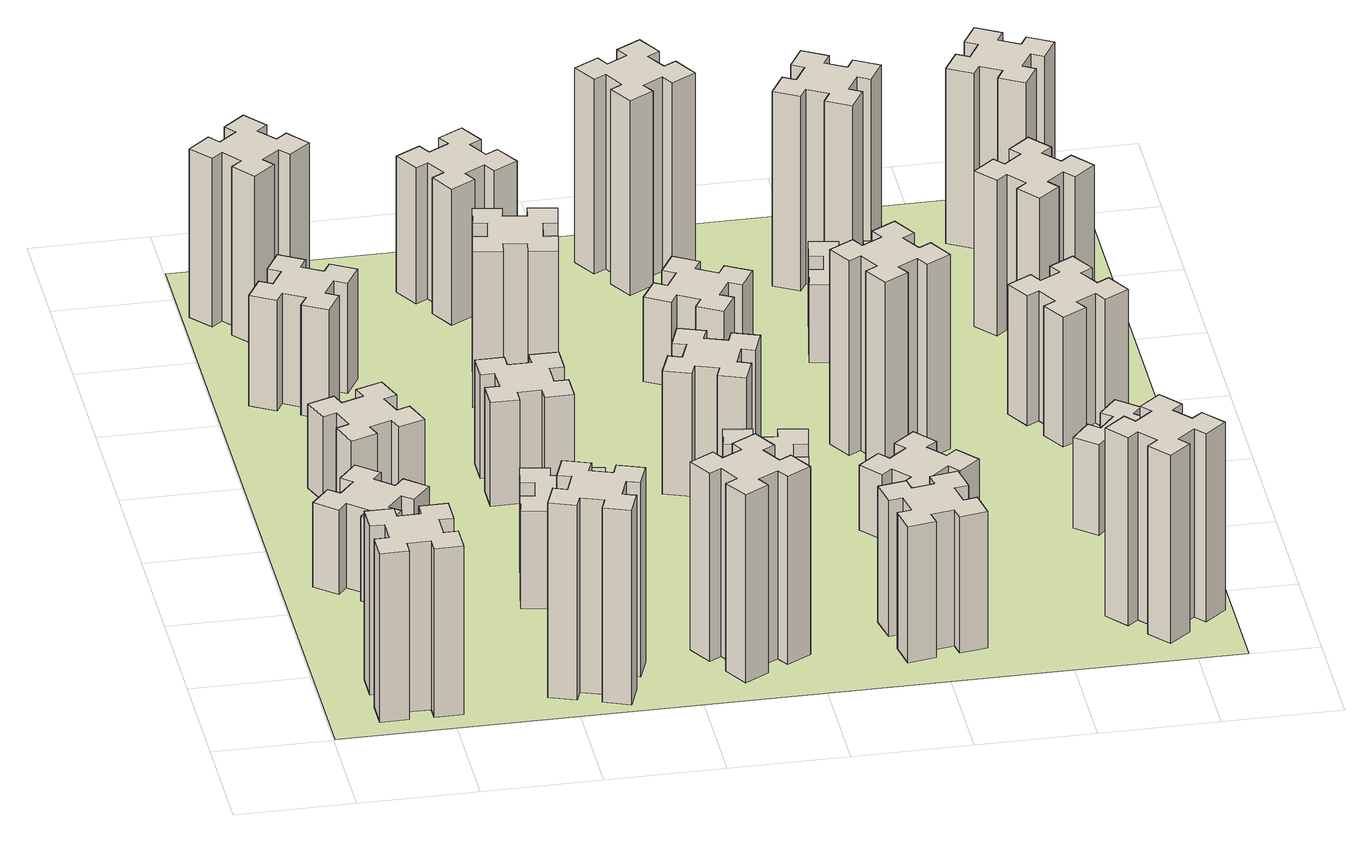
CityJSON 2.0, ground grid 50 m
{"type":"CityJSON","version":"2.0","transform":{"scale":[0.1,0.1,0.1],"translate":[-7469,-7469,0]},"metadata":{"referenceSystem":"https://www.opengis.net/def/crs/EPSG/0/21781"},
"CityObjects":{
"building1":{"type":"Building","attributes":{"class":"1000","function":"1000","usage":"1000","yearOfConstruction":2016,"roofType":"1000","measuredHeight":78,"storeysAboveGround":30,"storeysBelowGround":0},"geometry":[{"type":"Solid","lod":"1","boundaries":[[[[0,1,2,3,4,5,6,7,8,9,10,11,12,13,14,15,16,17,18,19]],[[17,16,20,21]],[[16,15,22,20]],[[15,14,23,22]],[[14,13,24,23]],[[13,12,25,24]],[[12,11,26,25]],[[11,10,27,26]],[[10,9,28,27]],[[9,8,29,28]],[[8,7,30,29]],[[7,6,31,30]],[[6,5,32,31]],[[5,4,33,32]],[[4,3,34,33]],[[3,2,35,34]],[[2,1,36,35]],[[1,0,37,36]],[[0,19,38,37]],[[19,18,39,38]],[[18,17,21,39]],[[24,25,26,27,28,29,30,31,32,33,34,35,36,37,38,39,21,20,22,23]]]]}]},
"building2":{"type":"Building","attributes":{"class":"1000","function":"1000","usage":"1000","yearOfConstruction":2016,"roofType":"1000","measuredHeight":39,"storeysAboveGround":30,"storeysBelowGround":0},"geometry":[{"type":"Solid","lod":"1","boundaries":[[[[40,41,42,43,44,45,46,47,48,49,50,51,52,53,54,55,56,57,58,59]],[[57,56,60,61]],[[56,55,62,60]],[[55,54,63,62]],[[54,53,64,63]],[[53,52,65,64]],[[52,51,66,65]],[[51,50,67,66]],[[50,49,68,67]],[[49,48,69,68]],[[48,47,70,69]],[[47,46,71,70]],[[46,45,72,71]],[[45,44,73,72]],[[44,43,74,73]],[[43,42,75,74]],[[42,41,76,75]],[[41,40,77,76]],[[40,59,78,77]],[[59,58,79,78]],[[58,57,61,79]],[[64,65,66,67,68,69,70,71,72,73,74,75,76,77,78,79,61,60,62,63]]]]}]},
"building3":{"type":"Building","attributes":{"class":"1000","function":"1000","usage":"1000","yearOfConstruction":2016,"roofType":"1000","measuredHeight":39,"storeysAboveGround":30,"storeysBelowGround":0},"geometry":[{"type":"Solid","lod":"1","boundaries":[[[[80,81,82,83,84,85,86,87,88,89,90,91,92,93,94,95,96,97,98,99]],[[97,96,100,101]],[[96,95,102,100]],[[95,94,103,102]],[[94,93,104,103]],[[93,92,105,104]],[[92,91,106,105]],[[91,90,107,106]],[[90,89,108,107]],[[89,88,109,108]],[[88,87,110,109]],[[87,86,111,110]],[[86,85,112,111]],[[85,84,113,112]],[[84,83,114,113]],[[83,82,115,114]],[[82,81,116,115]],[[81,80,117,116]],[[80,99,118,117]],[[99,98,119,118]],[[98,97,101,119]],[[104,105,106,107,108,109,110,111,112,113,114,115,116,117,118,119,101,100,102,103]]]]}]},
"building4":{"type":"Building","attributes":{"class":"1000","function":"1000","usage":"1000","yearOfConstruction":2016,"roofType":"1000","measuredHeight":51,"storeysAboveGround":30,"storeysBelowGround":0},"geometry":[{"type":"Solid","lod":"1","boundaries":[[[[120,121,122,123,124,125,126,127,128,129,130,131,132,133,134,135,136,137,138,139]],[[137,136,140,141]],[[136,135,142,140]],[[135,134,143,142]],[[134,133,144,143]],[[133,132,145,144]],[[132,131,146,145]],[[131,130,147,146]],[[130,129,148,147]],[[129,128,149,148]],[[128,127,150,149]],[[127,126,151,150]],[[126,125,152,151]],[[125,124,153,152]],[[124,123,154,153]],[[123,122,155,154]],[[122,121,156,155]],[[121,120,157,156]],[[120,139,158,157]],[[139,138,159,158]],[[138,137,141,159]],[[144,145,146,147,148,149,150,151,152,153,154,155,156,157,158,159,141,140,142,143]]]]}]},
"building5":{"type":"Building","attributes":{"class":"1000","function":"1000","usage":"1000","yearOfConstruction":2016,"roofType":"1000","measuredHeight":90,"storeysAboveGround":30,"storeysBelowGround":0},"geometry":[{"type":"Solid","lod":"1","boundaries":[[[[160,161,162,163,164,165,166,167,168,169,170,171,172,173,174,175,176,177,178,179]],[[177,176,180,181]],[[176,175,182,180]],[[175,174,183,182]],[[174,173,184,183]],[[173,172,185,184]],[[172,171,186,185]],[[171,170,187,186]],[[170,169,188,187]],[[169,168,189,188]],[[168,167,190,189]],[[167,166,191,190]],[[166,165,192,191]],[[165,164,193,192]],[[164,163,194,193]],[[163,162,195,194]],[[162,161,196,195]],[[161,160,197,196]],[[160,179,198,197]],[[179,178,199,198]],[[178,177,181,199]],[[184,185,186,187,188,189,190,191,192,193,194,195,196,197,198,199,181,180,182,183]]]]}]},
"building6":{"type":"Building","attributes":{"class":"1000","function":"1000","usage":"1000","yearOfConstruction":2016,"roofType":"1000","measuredHeight":78,"storeysAboveGround":30,"storeysBelowGround":0},"geometry":[{"type":"Solid","lod":"1","boundaries":[[[[200,201,202,203,204,205,206,207,208,209,210,211,212,213,214,215,216,217,218,219]],[[217,216,220,221]],[[216,215,222,220]],[[215,214,223,222]],[[214,213,224,223]],[[213,212,225,224]],[[212,211,226,225]],[[211,210,227,226]],[[210,209,228,227]],[[209,208,229,228]],[[208,207,230,229]],[[207,206,231,230]],[[206,205,232,231]],[[205,204,233,232]],[[204,203,234,233]],[[203,202,235,234]],[[202,201,236,235]],[[201,200,237,236]],[[200,219,238,237]],[[219,218,239,238]],[[218,217,221,239]],[[224,225,226,227,228,229,230,231,232,233,234,235,236,237,238,239,221,220,222,223]]]]}]},
"building7":{"type":"Building","attributes":{"class":"1000","function":"1000","usage":"1000","yearOfConstruction":2016,"roofType":"1000","measuredHeight":45,"storeysAboveGround":30,"storeysBelowGround":0},"geometry":[{"type":"Solid","lod":"1","boundaries":[[[[240,241,242,243,244,245,246,247,248,249,250,251,252,253,254,255,256,257,258,259]],[[257,256,260,261]],[[256,255,262,260]],[[255,254,263,262]],[[254,253,264,263]],[[253,252,265,264]],[[252,251,266,265]],[[251,250,267,266]],[[250,249,268,267]],[[249,248,269,268]],[[248,247,270,269]],[[247,246,271,270]],[[246,245,272,271]],[[245,244,273,272]],[[244,243,274,273]],[[243,242,275,274]],[[242,241,276,275]],[[241,240,277,276]],[[240,259,278,277]],[[259,258,279,278]],[[258,257,261,279]],[[264,265,266,267,268,269,270,271,272,273,274,275,276,277,278,279,261,260,262,263]]]]}]},
"building8":{"type":"Building","attributes":{"class":"1000","function":"1000","usage":"1000","yearOfConstruction":2016,"roofType":"1000","measuredHeight":48,"storeysAboveGround":30,"storeysBelowGround":0},"geometry":[{"type":"Solid","lod":"1","boundaries":[[[[280,281,282,283,284,285,286,287,288,289,290,291,292,293,294,295,296,297,298,299]],[[297,296,300,301]],[[296,295,302,300]],[[295,294,303,302]],[[294,293,304,303]],[[293,292,305,304]],[[292,291,306,305]],[[291,290,307,306]],[[290,289,308,307]],[[289,288,309,308]],[[288,287,310,309]],[[287,286,311,310]],[[286,285,312,311]],[[285,284,313,312]],[[284,283,314,313]],[[283,282,315,314]],[[282,281,316,315]],[[281,280,317,316]],[[280,299,318,317]],[[299,298,319,318]],[[298,297,301,319]],[[304,305,306,307,308,309,310,311,312,313,314,315,316,317,318,319,301,300,302,303]]]]}]},
"building9":{"type":"Building","attributes":{"class":"1000","function":"1000","usage":"1000","yearOfConstruction":2016,"roofType":"1000","measuredHeight":87,"storeysAboveGround":30,"storeysBelowGround":0},"geometry":[{"type":"Solid","lod":"1","boundaries":[[[[320,321,322,323,324,325,326,327,328,329,330,331,332,333,334,335,336,337,338,339]],[[337,336,340,341]],[[336,335,342,340]],[[335,334,343,342]],[[334,333,344,343]],[[333,332,345,344]],[[332,331,346,345]],[[331,330,347,346]],[[330,329,348,347]],[[329,328,349,348]],[[328,327,350,349]],[[327,326,351,350]],[[326,325,352,351]],[[325,324,353,352]],[[324,323,354,353]],[[323,322,355,354]],[[322,321,356,355]],[[321,320,357,356]],[[320,339,358,357]],[[339,338,359,358]],[[338,337,341,359]],[[344,345,346,347,348,349,350,351,352,353,354,355,356,357,358,359,341,340,342,343]]]]}]},
"building10":{"type":"Building","attributes":{"class":"1000","function":"1000","usage":"1000","yearOfConstruction":2016,"roofType":"1000","measuredHeight":72,"storeysAboveGround":30,"storeysBelowGround":0},"geometry":[{"type":"Solid","lod":"1","boundaries":[[[[360,361,362,363,364,365,366,367,368,369,370,371,372,373,374,375,376,377,378,379]],[[377,376,380,381]],[[376,375,382,380]],[[375,374,383,382]],[[374,373,384,383]],[[373,372,385,384]],[[372,371,386,385]],[[371,370,387,386]],[[370,369,388,387]],[[369,368,389,388]],[[368,367,390,389]],[[367,366,391,390]],[[366,365,392,391]],[[365,364,393,392]],[[364,363,394,393]],[[363,362,395,394]],[[362,361,396,395]],[[361,360,397,396]],[[360,379,398,397]],[[379,378,399,398]],[[378,377,381,399]],[[384,385,386,387,388,389,390,391,392,393,394,395,396,397,398,399,381,380,382,383]]]]}]},
"building11":{"type":"Building","attributes":{"class":"1000","function":"1000","usage":"1000","yearOfConstruction":2016,"roofType":"1000","measuredHeight":63,"storeysAboveGround":30,"storeysBelowGround":0},"geometry":[{"type":"Solid","lod":"1","boundaries":[[[[400,401,402,403,404,405,406,407,408,409,410,411,412,413,414,415,416,417,418,419]],[[417,416,420,421]],[[416,415,422,420]],[[415,414,423,422]],[[414,413,424,423]],[[413,412,425,424]],[[412,411,426,425]],[[411,410,427,426]],[[410,409,428,427]],[[409,408,429,428]],[[408,407,430,429]],[[407,406,431,430]],[[406,405,432,431]],[[405,404,433,432]],[[404,403,434,433]],[[403,402,435,434]],[[402,401,436,435]],[[401,400,437,436]],[[400,419,438,437]],[[419,418,439,438]],[[418,417,421,439]],[[424,425,426,427,428,429,430,431,432,433,434,435,436,437,438,439,421,420,422,423]]]]}]},
"building12":{"type":"Building","attributes":{"class":"1000","function":"1000","usage":"1000","yearOfConstruction":2016,"roofType":"1000","measuredHeight":48,"storeysAboveGround":30,"storeysBelowGround":0},"geometry":[{"type":"Solid","lod":"1","boundaries":[[[[440,441,442,443,444,445,446,447,448,449,450,451,452,453,454,455,456,457,458,459]],[[457,456,460,461]],[[456,455,462,460]],[[455,454,463,462]],[[454,453,464,463]],[[453,452,465,464]],[[452,451,466,465]],[[451,450,467,466]],[[450,449,468,467]],[[449,448,469,468]],[[448,447,470,469]],[[447,446,471,470]],[[446,445,472,471]],[[445,444,473,472]],[[444,443,474,473]],[[443,442,475,474]],[[442,441,476,475]],[[441,440,477,476]],[[440,459,478,477]],[[459,458,479,478]],[[458,457,461,479]],[[464,465,466,467,468,469,470,471,472,473,474,475,476,477,478,479,461,460,462,463]]]]}]},
"building13":{"type":"Building","attributes":{"class":"1000","function":"1000","usage":"1000","yearOfConstruction":2016,"roofType":"1000","measuredHeight":57,"storeysAboveGround":30,"storeysBelowGround":0},"geometry":[{"type":"Solid","lod":"1","boundaries":[[[[480,481,482,483,484,485,486,487,488,489,490,491,492,493,494,495,496,497,498,499]],[[497,496,500,501]],[[496,495,502,500]],[[495,494,503,502]],[[494,493,504,503]],[[493,492,505,504]],[[492,491,506,505]],[[491,490,507,506]],[[490,489,508,507]],[[489,488,509,508]],[[488,487,510,509]],[[487,486,511,510]],[[486,485,512,511]],[[485,484,513,512]],[[484,483,514,513]],[[483,482,515,514]],[[482,481,516,515]],[[481,480,517,516]],[[480,499,518,517]],[[499,498,519,518]],[[498,497,501,519]],[[504,505,506,507,508,509,510,511,512,513,514,515,516,517,518,519,501,500,502,503]]]]}]},
"building14":{"type":"Building","attributes":{"class":"1000","function":"1000","usage":"1000","yearOfConstruction":2016,"roofType":"1000","measuredHeight":63,"storeysAboveGround":30,"storeysBelowGround":0},"geometry":[{"type":"Solid","lod":"1","boundaries":[[[[520,521,522,523,524,525,526,527,528,529,530,531,532,533,534,535,536,537,538,539]],[[537,536,540,541]],[[536,535,542,540]],[[535,534,543,542]],[[534,533,544,543]],[[533,532,545,544]],[[532,531,546,545]],[[531,530,547,546]],[[530,529,548,547]],[[529,528,549,548]],[[528,527,550,549]],[[527,526,551,550]],[[526,525,552,551]],[[525,524,553,552]],[[524,523,554,553]],[[523,522,555,554]],[[522,521,556,555]],[[521,520,557,556]],[[520,539,558,557]],[[539,538,559,558]],[[538,537,541,559]],[[544,545,546,547,548,549,550,551,552,553,554,555,556,557,558,559,541,540,542,543]]]]}]},
"building15":{"type":"Building","attributes":{"class":"1000","function":"1000","usage":"1000","yearOfConstruction":2016,"roofType":"1000","measuredHeight":39,"storeysAboveGround":30,"storeysBelowGround":0},"geometry":[{"type":"Solid","lod":"1","boundaries":[[[[560,561,562,563,564,565,566,567,568,569,570,571,572,573,574,575,576,577,578,579]],[[577,576,580,581]],[[576,575,582,580]],[[575,574,583,582]],[[574,573,584,583]],[[573,572,585,584]],[[572,571,586,585]],[[571,570,587,586]],[[570,569,588,587]],[[569,568,589,588]],[[568,567,590,589]],[[567,566,591,590]],[[566,565,592,591]],[[565,564,593,592]],[[564,563,594,593]],[[563,562,595,594]],[[562,561,596,595]],[[561,560,597,596]],[[560,579,598,597]],[[579,578,599,598]],[[578,577,581,599]],[[584,585,586,587,588,589,590,591,592,593,594,595,596,597,598,599,581,580,582,583]]]]}]},
"building16":{"type":"Building","attributes":{"class":"1000","function":"1000","usage":"1000","yearOfConstruction":2016,"roofType":"1000","measuredHeight":90,"storeysAboveGround":30,"storeysBelowGround":0},"geometry":[{"type":"Solid","lod":"1","boundaries":[[[[600,601,602,603,604,605,606,607,608,609,610,611,612,613,614,615,616,617,618,619]],[[617,616,620,621]],[[616,615,622,620]],[[615,614,623,622]],[[614,613,624,623]],[[613,612,625,624]],[[612,611,626,625]],[[611,610,627,626]],[[610,609,628,627]],[[609,608,629,628]],[[608,607,630,629]],[[607,606,631,630]],[[606,605,632,631]],[[605,604,633,632]],[[604,603,634,633]],[[603,602,635,634]],[[602,601,636,635]],[[601,600,637,636]],[[600,619,638,637]],[[619,618,639,638]],[[618,617,621,639]],[[624,625,626,627,628,629,630,631,632,633,634,635,636,637,638,639,621,620,622,623]]]]}]},
"building17":{"type":"Building","attributes":{"class":"1000","function":"1000","usage":"1000","yearOfConstruction":2016,"roofType":"1000","measuredHeight":30,"storeysAboveGround":30,"storeysBelowGround":0},"geometry":[{"type":"Solid","lod":"1","boundaries":[[[[640,641,642,643,644,645,646,647,648,649,650,651,652,653,654,655,656,657,658,659]],[[657,656,660,661]],[[656,655,662,660]],[[655,654,663,662]],[[654,653,664,663]],[[653,652,665,664]],[[652,651,666,665]],[[651,650,667,666]],[[650,649,668,667]],[[649,648,669,668]],[[648,647,670,669]],[[647,646,671,670]],[[646,645,672,671]],[[645,644,673,672]],[[644,643,674,673]],[[643,642,675,674]],[[642,641,676,675]],[[641,640,677,676]],[[640,659,678,677]],[[659,658,679,678]],[[658,657,661,679]],[[664,665,666,667,668,669,670,671,672,673,674,675,676,677,678,679,661,660,662,663]]]]}]},
"building18":{"type":"Building","attributes":{"class":"1000","function":"1000","usage":"1000","yearOfConstruction":2016,"roofType":"1000","measuredHeight":90,"storeysAboveGround":30,"storeysBelowGround":0},"geometry":[{"type":"Solid","lod":"1","boundaries":[[[[680,681,682,683,684,685,686,687,688,689,690,691,692,693,694,695,696,697,698,699]],[[697,696,700,701]],[[696,695,702,700]],[[695,694,703,702]],[[694,693,704,703]],[[693,692,705,704]],[[692,691,706,705]],[[691,690,707,706]],[[690,689,708,707]],[[689,688,709,708]],[[688,687,710,709]],[[687,686,711,710]],[[686,685,712,711]],[[685,684,713,712]],[[684,683,714,713]],[[683,682,715,714]],[[682,681,716,715]],[[681,680,717,716]],[[680,699,718,717]],[[699,698,719,718]],[[698,697,701,719]],[[704,705,706,707,708,709,710,711,712,713,714,715,716,717,718,719,701,700,702,703]]]]}]},
"building19":{"type":"Building","attributes":{"class":"1000","function":"1000","usage":"1000","yearOfConstruction":2016,"roofType":"1000","measuredHeight":36,"storeysAboveGround":30,"storeysBelowGround":0},"geometry":[{"type":"Solid","lod":"1","boundaries":[[[[720,721,722,723,724,725,726,727,728,729,730,731,732,733,734,735,736,737,738,739]],[[737,736,740,741]],[[736,735,742,740]],[[735,734,743,742]],[[734,733,744,743]],[[733,732,745,744]],[[732,731,746,745]],[[731,730,747,746]],[[730,729,748,747]],[[729,728,749,748]],[[728,727,750,749]],[[727,726,751,750]],[[726,725,752,751]],[[725,724,753,752]],[[724,723,754,753]],[[723,722,755,754]],[[722,721,756,755]],[[721,720,757,756]],[[720,739,758,757]],[[739,738,759,758]],[[738,737,741,759]],[[744,745,746,747,748,749,750,751,752,753,754,755,756,757,758,759,741,740,742,743]]]]}]},
"building20":{"type":"Building","attributes":{"class":"1000","function":"1000","usage":"1000","yearOfConstruction":2016,"roofType":"1000","measuredHeight":87,"storeysAboveGround":30,"storeysBelowGround":0},"geometry":[{"type":"Solid","lod":"1","boundaries":[[[[760,761,762,763,764,765,766,767,768,769,770,771,772,773,774,775,776,777,778,779]],[[777,776,780,781]],[[776,775,782,780]],[[775,774,783,782]],[[774,773,784,783]],[[773,772,785,784]],[[772,771,786,785]],[[771,770,787,786]],[[770,769,788,787]],[[769,768,789,788]],[[768,767,790,789]],[[767,766,791,790]],[[766,765,792,791]],[[765,764,793,792]],[[764,763,794,793]],[[763,762,795,794]],[[762,761,796,795]],[[761,760,797,796]],[[760,779,798,797]],[[779,778,799,798]],[[778,777,781,799]],[[784,785,786,787,788,789,790,791,792,793,794,795,796,797,798,799,781,780,782,783]]]]}]},
"building21":{"type":"Building","attributes":{"class":"1000","function":"1000","usage":"1000","yearOfConstruction":2016,"roofType":"1000","measuredHeight":90,"storeysAboveGround":30,"storeysBelowGround":0},"geometry":[{"type":"Solid","lod":"1","boundaries":[[[[800,801,802,803,804,805,806,807,808,809,810,811,812,813,814,815,816,817,818,819]],[[817,816,820,821]],[[816,815,822,820]],[[815,814,823,822]],[[814,813,824,823]],[[813,812,825,824]],[[812,811,826,825]],[[811,810,827,826]],[[810,809,828,827]],[[809,808,829,828]],[[808,807,830,829]],[[807,806,831,830]],[[806,805,832,831]],[[805,804,833,832]],[[804,803,834,833]],[[803,802,835,834]],[[802,801,836,835]],[[801,800,837,836]],[[800,819,838,837]],[[819,818,839,838]],[[818,817,821,839]],[[824,825,826,827,828,829,830,831,832,833,834,835,836,837,838,839,821,820,822,823]]]]}]},
"building22":{"type":"Building","attributes":{"class":"1000","function":"1000","usage":"1000","yearOfConstruction":2016,"roofType":"1000","measuredHeight":42,"storeysAboveGround":30,"storeysBelowGround":0},"geometry":[{"type":"Solid","lod":"1","boundaries":[[[[840,841,842,843,844,845,846,847,848,849,850,851,852,853,854,855,856,857,858,859]],[[857,856,860,861]],[[856,855,862,860]],[[855,854,863,862]],[[854,853,864,863]],[[853,852,865,864]],[[852,851,866,865]],[[851,850,867,866]],[[850,849,868,867]],[[849,848,869,868]],[[848,847,870,869]],[[847,846,871,870]],[[846,845,872,871]],[[845,844,873,872]],[[844,843,874,873]],[[843,842,875,874]],[[842,841,876,875]],[[841,840,877,876]],[[840,859,878,877]],[[859,858,879,878]],[[858,857,861,879]],[[864,865,866,867,868,869,870,871,872,873,874,875,876,877,878,879,861,860,862,863]]]]}]},
"building23":{"type":"Building","attributes":{"class":"1000","function":"1000","usage":"1000","yearOfConstruction":2016,"roofType":"1000","measuredHeight":60,"storeysAboveGround":30,"storeysBelowGround":0},"geometry":[{"type":"Solid","lod":"1","boundaries":[[[[880,881,882,883,884,885,886,887,888,889,890,891,892,893,894,895,896,897,898,899]],[[897,896,900,901]],[[896,895,902,900]],[[895,894,903,902]],[[894,893,904,903]],[[893,892,905,904]],[[892,891,906,905]],[[891,890,907,906]],[[890,889,908,907]],[[889,888,909,908]],[[888,887,910,909]],[[887,886,911,910]],[[886,885,912,911]],[[885,884,913,912]],[[884,883,914,913]],[[883,882,915,914]],[[882,881,916,915]],[[881,880,917,916]],[[880,899,918,917]],[[899,898,919,918]],[[898,897,901,919]],[[904,905,906,907,908,909,910,911,912,913,914,915,916,917,918,919,901,900,902,903]]]]}]},
"building24":{"type":"Building","attributes":{"class":"1000","function":"1000","usage":"1000","yearOfConstruction":2016,"roofType":"1000","measuredHeight":72,"storeysAboveGround":30,"storeysBelowGround":0},"geometry":[{"type":"Solid","lod":"1","boundaries":[[[[920,921,922,923,924,925,926,927,928,929,930,931,932,933,934,935,936,937,938,939]],[[937,936,940,941]],[[936,935,942,940]],[[935,934,943,942]],[[934,933,944,943]],[[933,932,945,944]],[[932,931,946,945]],[[931,930,947,946]],[[930,929,948,947]],[[929,928,949,948]],[[928,927,950,949]],[[927,926,951,950]],[[926,925,952,951]],[[925,924,953,952]],[[924,923,954,953]],[[923,922,955,954]],[[922,921,956,955]],[[921,920,957,956]],[[920,939,958,957]],[[939,938,959,958]],[[938,937,941,959]],[[944,945,946,947,948,949,950,951,952,953,954,955,956,957,958,959,941,940,942,943]]]]}]},
"building25":{"type":"Building","attributes":{"class":"1000","function":"1000","usage":"1000","yearOfConstruction":2016,"roofType":"1000","measuredHeight":81,"storeysAboveGround":30,"storeysBelowGround":0},"geometry":[{"type":"Solid","lod":"1","boundaries":[[[[960,961,962,963,964,965,966,967,968,969,970,971,972,973,974,975,976,977,978,979]],[[977,976,980,981]],[[976,975,982,980]],[[975,974,983,982]],[[974,973,984,983]],[[973,972,985,984]],[[972,971,986,985]],[[971,970,987,986]],[[970,969,988,987]],[[969,968,989,988]],[[968,967,990,989]],[[967,966,991,990]],[[966,965,992,991]],[[965,964,993,992]],[[964,963,994,993]],[[963,962,995,994]],[[962,961,996,995]],[[961,960,997,996]],[[960,979,998,997]],[[979,978,999,998]],[[978,977,981,999]],[[984,985,986,987,988,989,990,991,992,993,994,995,996,997,998,999,981,980,982,983]]]]}]},
"landuse1":{"type":"LandUse","attributes":{"name":"plot1","function":"1010"},"geometry":[{"type":"MultiSurface","lod":"1","boundaries":[[[1000,1001,1002,1003]]]}]}
},
"vertices":[
[265,325,0],[265,225,0],[205,225,0],[205,105,0],[325,105,0],[325,165,0],[425,165,0],[425,105,0],[545,105,0],[545,225,0],[485,225,0],[485,325,0],[545,325,0],[545,445,0],[425,445,0],[425,385,0],[325,385,0],[325,445,0],[205,445,0],[205,325,0],[325,385,780],[325,445,780],[425,385,780],[425,445,780],[545,445,780],[545,325,780],[485,325,780],[485,225,780],[545,225,780],[545,105,780],[425,105,780],[425,165,780],[325,165,780],[325,105,780],[205,105,780],[205,225,780],[265,225,780],[265,325,780],[205,325,780],[205,445,780],
[323,1324,0],[259,1248,0],[213,1286,0],[136,1194,0],[228,1117,0],[266,1163,0],[343,1099,0],[304,1053,0],[396,976,0],[473,1068,0],[427,1106,0],[492,1183,0],[538,1144,0],[615,1236,0],[523,1313,0],[484,1267,0],[408,1332,0],[446,1378,0],[354,1455,0],[277,1363,0],[408,1332,390],[446,1378,390],[484,1267,390],[523,1313,390],[615,1236,390],[538,1144,390],[492,1183,390],[427,1106,390],[473,1068,390],[396,976,390],[304,1053,390],[343,1099,390],[266,1163,390],[228,1117,390],[136,1194,390],[213,1286,390],[259,1248,390],[323,1324,390],[277,1363,390],[354,1455,390],
[466,1735,0],[560,1769,0],[580,1713,0],[693,1754,0],[652,1867,0],[596,1846,0],[562,1940,0],[618,1960,0],[577,2073,0],[464,2032,0],[485,1976,0],[391,1942,0],[370,1998,0],[257,1957,0],[299,1844,0],[355,1865,0],[389,1771,0],[333,1750,0],[374,1637,0],[487,1679,0],[389,1771,390],[333,1750,390],[355,1865,390],[299,1844,390],[257,1957,390],[370,1998,390],[391,1942,390],[485,1976,390],[464,2032,390],[577,2073,390],[618,1960,390],[562,1940,390],[596,1846,390],[652,1867,390],[693,1754,390],[580,1713,390],[560,1769,390],[466,1735,390],[487,1679,390],[374,1637,390],
[446,2597,0],[496,2684,0],[548,2654,0],[608,2758,0],[504,2818,0],[474,2766,0],[387,2816,0],[417,2868,0],[313,2928,0],[253,2824,0],[305,2794,0],[255,2707,0],[203,2737,0],[143,2633,0],[247,2573,0],[277,2625,0],[364,2575,0],[334,2523,0],[438,2463,0],[498,2567,0],[364,2575,510],[334,2523,510],[277,2625,510],[247,2573,510],[143,2633,510],[203,2737,510],[255,2707,510],[305,2794,510],[253,2824,510],[313,2928,510],[417,2868,510],[387,2816,510],[474,2766,510],[504,2818,510],[608,2758,510],[548,2654,510],[496,2684,510],[446,2597,510],[498,2567,510],[438,2463,510],
[1029,360,0],[995,266,0],[939,287,0],[897,174,0],[1010,133,0],[1031,189,0],[1125,155,0],[1104,99,0],[1217,57,0],[1258,170,0],[1202,191,0],[1236,285,0],[1292,264,0],[1333,377,0],[1220,418,0],[1200,362,0],[1106,396,0],[1127,452,0],[1014,493,0],[973,380,0],[1106,396,900],[1127,452,900],[1200,362,900],[1220,418,900],[1333,377,900],[1292,264,900],[1236,285,900],[1202,191,900],[1258,170,900],[1217,57,900],[1104,99,900],[1125,155,900],[1031,189,900],[1010,133,900],[897,174,900],[939,287,900],[995,266,900],[1029,360,900],[973,380,900],[1014,493,900],
[308,3219,0],[384,3283,0],[423,3237,0],[515,3314,0],[438,3406,0],[392,3368,0],[327,3444,0],[373,3483,0],[296,3575,0],[204,3498,0],[243,3452,0],[166,3387,0],[128,3433,0],[36,3356,0],[113,3264,0],[159,3303,0],[223,3226,0],[177,3188,0],[254,3096,0],[346,3173,0],[223,3226,780],[177,3188,780],[159,3303,780],[113,3264,780],[36,3356,780],[128,3433,780],[166,3387,780],[243,3452,780],[204,3498,780],[296,3575,780],[373,3483,780],[327,3444,780],[392,3368,780],[438,3406,780],[515,3314,780],[423,3237,780],[384,3283,780],[308,3219,780],[346,3173,780],[254,3096,780],
[1047,916,0],[1145,898,0],[1135,839,0],[1253,818,0],[1274,937,0],[1215,947,0],[1232,1045,0],[1291,1035,0],[1312,1153,0],[1194,1174,0],[1184,1115,0],[1085,1132,0],[1096,1191,0],[977,1212,0],[957,1094,0],[1016,1084,0],[998,985,0],[939,996,0],[918,877,0],[1037,857,0],[998,985,450],[939,996,450],[1016,1084,450],[957,1094,450],[977,1212,450],[1096,1191,450],[1085,1132,450],[1184,1115,450],[1194,1174,450],[1312,1153,450],[1291,1035,450],[1232,1045,450],[1215,947,450],[1274,937,450],[1253,818,450],[1135,839,450],[1145,898,450],[1047,916,450],[1037,857,450],[918,877,450],
[1165,1965,0],[1065,1965,0],[1065,2025,0],[945,2025,0],[945,1905,0],[1005,1905,0],[1005,1805,0],[945,1805,0],[945,1685,0],[1065,1685,0],[1065,1745,0],[1165,1745,0],[1165,1685,0],[1285,1685,0],[1285,1805,0],[1225,1805,0],[1225,1905,0],[1285,1905,0],[1285,2025,0],[1165,2025,0],[1225,1905,480],[1285,1905,480],[1225,1805,480],[1285,1805,480],[1285,1685,480],[1165,1685,480],[1165,1745,480],[1065,1745,480],[1065,1685,480],[945,1685,480],[945,1805,480],[1005,1805,480],[1005,1905,480],[945,1905,480],[945,2025,480],[1065,2025,480],[1065,1965,480],[1165,1965,480],[1165,2025,480],[1285,2025,480],
[1744,496,0],[1657,446,0],[1627,498,0],[1523,438,0],[1583,334,0],[1635,364,0],[1685,277,0],[1633,247,0],[1693,143,0],[1797,203,0],[1767,255,0],[1854,305,0],[1884,253,0],[1988,313,0],[1928,417,0],[1876,387,0],[1826,474,0],[1878,504,0],[1818,608,0],[1714,548,0],[1826,474,870],[1878,504,870],[1876,387,870],[1928,417,870],[1988,313,870],[1884,253,870],[1854,305,870],[1767,255,870],[1797,203,870],[1693,143,870],[1633,247,870],[1685,277,870],[1635,364,870],[1583,334,870],[1523,438,870],[1627,498,870],[1657,446,870],[1744,496,870],[1714,548,870],[1818,608,870],
[1315,2527,0],[1332,2625,0],[1391,2615,0],[1412,2733,0],[1294,2754,0],[1284,2695,0],[1185,2712,0],[1196,2771,0],[1077,2792,0],[1057,2674,0],[1116,2664,0],[1098,2565,0],[1039,2576,0],[1018,2457,0],[1137,2437,0],[1147,2496,0],[1245,2478,0],[1235,2419,0],[1353,2398,0],[1374,2517,0],[1245,2478,720],[1235,2419,720],[1147,2496,720],[1137,2437,720],[1018,2457,720],[1039,2576,720],[1098,2565,720],[1116,2664,720],[1057,2674,720],[1077,2792,720],[1196,2771,720],[1185,2712,720],[1284,2695,720],[1294,2754,720],[1412,2733,720],[1391,2615,720],[1332,2625,720],[1315,2527,720],[1374,2517,720],[1353,2398,720],
[1104,3456,0],[1017,3406,0],[987,3458,0],[883,3398,0],[943,3294,0],[995,3324,0],[1045,3237,0],[993,3207,0],[1053,3103,0],[1157,3163,0],[1127,3215,0],[1214,3265,0],[1244,3213,0],[1348,3273,0],[1288,3377,0],[1236,3347,0],[1186,3434,0],[1238,3464,0],[1178,3568,0],[1074,3508,0],[1186,3434,630],[1238,3464,630],[1236,3347,630],[1288,3377,630],[1348,3273,630],[1244,3213,630],[1214,3265,630],[1127,3215,630],[1157,3163,630],[1053,3103,630],[993,3207,630],[1045,3237,630],[995,3324,630],[943,3294,630],[883,3398,630],[987,3458,630],[1017,3406,630],[1104,3456,630],[1074,3508,630],[1178,3568,630],
[2055,1047,0],[2072,1145,0],[2131,1135,0],[2152,1253,0],[2034,1274,0],[2024,1215,0],[1925,1232,0],[1936,1291,0],[1817,1312,0],[1797,1194,0],[1856,1184,0],[1838,1085,0],[1779,1096,0],[1758,977,0],[1877,957,0],[1887,1016,0],[1985,998,0],[1975,939,0],[2093,918,0],[2114,1037,0],[1985,998,480],[1975,939,480],[1887,1016,480],[1877,957,480],[1758,977,480],[1779,1096,480],[1838,1085,480],[1856,1184,480],[1797,1194,480],[1817,1312,480],[1936,1291,480],[1925,1232,480],[2024,1215,480],[2034,1274,480],[2152,1253,480],[2131,1135,480],[2072,1145,480],[2055,1047,480],[2114,1037,480],[2093,918,480],
[1942,1671,0],[1976,1765,0],[2032,1744,0],[2073,1857,0],[1960,1898,0],[1940,1842,0],[1846,1876,0],[1867,1932,0],[1754,1973,0],[1713,1860,0],[1769,1840,0],[1735,1746,0],[1679,1767,0],[1637,1654,0],[1750,1613,0],[1771,1669,0],[1865,1635,0],[1844,1579,0],[1957,1537,0],[1998,1650,0],[1865,1635,570],[1844,1579,570],[1771,1669,570],[1750,1613,570],[1637,1654,570],[1679,1767,570],[1735,1746,570],[1769,1840,570],[1713,1860,570],[1754,1973,570],[1867,1932,570],[1846,1876,570],[1940,1842,570],[1960,1898,570],[2073,1857,570],[2032,1744,570],[1976,1765,570],[1942,1671,570],[1998,1650,570],[1957,1537,570],
[2465,258,0],[2564,276,0],[2574,217,0],[2692,237,0],[2671,356,0],[2612,345,0],[2595,444,0],[2654,454,0],[2633,572,0],[2515,551,0],[2525,492,0],[2427,475,0],[2417,534,0],[2298,513,0],[2319,395,0],[2378,405,0],[2396,307,0],[2337,297,0],[2357,178,0],[2476,199,0],[2396,307,630],[2337,297,630],[2378,405,630],[2319,395,630],[2298,513,630],[2417,534,630],[2427,475,630],[2525,492,630],[2515,551,630],[2633,572,630],[2654,454,630],[2595,444,630],[2612,345,630],[2671,356,630],[2692,237,630],[2574,217,630],[2564,276,630],[2465,258,630],[2476,199,630],[2357,178,630],
[2026,2497,0],[2076,2584,0],[2128,2554,0],[2188,2658,0],[2084,2718,0],[2054,2666,0],[1967,2716,0],[1997,2768,0],[1893,2828,0],[1833,2724,0],[1885,2694,0],[1835,2607,0],[1783,2637,0],[1723,2533,0],[1827,2473,0],[1857,2525,0],[1944,2475,0],[1914,2423,0],[2018,2363,0],[2078,2467,0],[1944,2475,390],[1914,2423,390],[1857,2525,390],[1827,2473,390],[1723,2533,390],[1783,2637,390],[1835,2607,390],[1885,2694,390],[1833,2724,390],[1893,2828,390],[1997,2768,390],[1967,2716,390],[2054,2666,390],[2084,2718,390],[2188,2658,390],[2128,2554,390],[2076,2584,390],[2026,2497,390],[2078,2467,390],[2018,2363,390],
[1844,3556,0],[1757,3506,0],[1727,3558,0],[1623,3498,0],[1683,3394,0],[1735,3424,0],[1785,3337,0],[1733,3307,0],[1793,3203,0],[1897,3263,0],[1867,3315,0],[1954,3365,0],[1984,3313,0],[2088,3373,0],[2028,3477,0],[1976,3447,0],[1926,3534,0],[1978,3564,0],[1918,3668,0],[1814,3608,0],[1926,3534,900],[1978,3564,900],[1976,3447,900],[2028,3477,900],[2088,3373,900],[1984,3313,900],[1954,3365,900],[1867,3315,900],[1897,3263,900],[1793,3203,900],[1733,3307,900],[1785,3337,900],[1735,3424,900],[1683,3394,900],[1623,3498,900],[1727,3558,900],[1757,3506,900],[1844,3556,900],[1814,3608,900],[1918,3668,900],
[2628,1099,0],[2704,1163,0],[2743,1117,0],[2835,1194,0],[2758,1286,0],[2712,1248,0],[2647,1324,0],[2693,1363,0],[2616,1455,0],[2524,1378,0],[2563,1332,0],[2486,1267,0],[2448,1313,0],[2356,1236,0],[2433,1144,0],[2479,1183,0],[2543,1106,0],[2497,1068,0],[2574,976,0],[2666,1053,0],[2543,1106,300],[2497,1068,300],[2479,1183,300],[2433,1144,300],[2356,1236,300],[2448,1313,300],[2486,1267,300],[2563,1332,300],[2524,1378,300],[2616,1455,300],[2693,1363,300],[2647,1324,300],[2712,1248,300],[2758,1286,300],[2835,1194,300],[2743,1117,300],[2704,1163,300],[2628,1099,300],[2666,1053,300],[2574,976,300],
[2607,1735,0],[2694,1785,0],[2724,1733,0],[2828,1793,0],[2768,1897,0],[2716,1867,0],[2666,1954,0],[2718,1984,0],[2658,2088,0],[2554,2028,0],[2584,1976,0],[2497,1926,0],[2467,1978,0],[2363,1918,0],[2423,1814,0],[2475,1844,0],[2525,1757,0],[2473,1727,0],[2533,1623,0],[2637,1683,0],[2525,1757,900],[2473,1727,900],[2475,1844,900],[2423,1814,900],[2363,1918,900],[2467,1978,900],[2497,1926,900],[2584,1976,900],[2554,2028,900],[2658,2088,900],[2718,1984,900],[2666,1954,900],[2716,1867,900],[2768,1897,900],[2828,1793,900],[2724,1733,900],[2694,1785,900],[2607,1735,900],[2637,1683,900],[2533,1623,900],
[2664,2795,0],[2565,2812,0],[2576,2871,0],[2457,2892,0],[2437,2774,0],[2496,2764,0],[2478,2665,0],[2419,2676,0],[2398,2557,0],[2517,2537,0],[2527,2596,0],[2625,2578,0],[2615,2519,0],[2733,2498,0],[2754,2617,0],[2695,2627,0],[2712,2725,0],[2771,2715,0],[2792,2833,0],[2674,2854,0],[2712,2725,360],[2771,2715,360],[2695,2627,360],[2754,2617,360],[2733,2498,360],[2615,2519,360],[2625,2578,360],[2527,2596,360],[2517,2537,360],[2398,2557,360],[2419,2676,360],[2478,2665,360],[2496,2764,360],[2437,2774,360],[2457,2892,360],[2576,2871,360],[2565,2812,360],[2664,2795,360],[2674,2854,360],[2792,2833,360],
[3468,259,0],[3544,323,0],[3583,277,0],[3675,354,0],[3598,446,0],[3552,408,0],[3487,484,0],[3533,523,0],[3456,615,0],[3364,538,0],[3403,492,0],[3326,427,0],[3288,473,0],[3196,396,0],[3273,304,0],[3319,343,0],[3383,266,0],[3337,228,0],[3414,136,0],[3506,213,0],[3383,266,870],[3337,228,870],[3319,343,870],[3273,304,870],[3196,396,870],[3288,473,870],[3326,427,870],[3403,492,870],[3364,538,870],[3456,615,870],[3533,523,870],[3487,484,870],[3552,408,870],[3598,446,870],[3675,354,870],[3583,277,870],[3544,323,870],[3468,259,870],[3506,213,870],[3414,136,870],
[2497,3165,0],[2584,3115,0],[2554,3063,0],[2658,3003,0],[2718,3107,0],[2666,3137,0],[2716,3224,0],[2768,3194,0],[2828,3298,0],[2724,3358,0],[2694,3306,0],[2607,3356,0],[2637,3408,0],[2533,3468,0],[2473,3364,0],[2525,3334,0],[2475,3247,0],[2423,3277,0],[2363,3173,0],[2467,3113,0],[2475,3247,900],[2423,3277,900],[2525,3334,900],[2473,3364,900],[2533,3468,900],[2637,3408,900],[2607,3356,900],[2694,3306,900],[2724,3358,900],[2828,3298,900],[2768,3194,900],[2716,3224,900],[2666,3137,900],[2718,3107,900],[2658,3003,900],[2554,3063,900],[2584,3115,900],[2497,3165,900],[2467,3113,900],[2363,3173,900],
[3487,1006,0],[3552,1083,0],[3598,1044,0],[3675,1136,0],[3583,1213,0],[3544,1167,0],[3468,1232,0],[3506,1278,0],[3414,1355,0],[3337,1263,0],[3383,1224,0],[3319,1148,0],[3273,1186,0],[3196,1094,0],[3288,1017,0],[3326,1063,0],[3403,999,0],[3364,953,0],[3456,876,0],[3533,968,0],[3403,999,420],[3364,953,420],[3326,1063,420],[3288,1017,420],[3196,1094,420],[3273,1186,420],[3319,1148,420],[3383,1224,420],[3337,1263,420],[3414,1355,420],[3506,1278,420],[3468,1232,420],[3544,1167,420],[3583,1213,420],[3675,1136,420],[3598,1044,420],[3552,1083,420],[3487,1006,420],[3533,968,420],[3456,876,420],
[3324,2076,0],[3237,2026,0],[3207,2078,0],[3103,2018,0],[3163,1914,0],[3215,1944,0],[3265,1857,0],[3213,1827,0],[3273,1723,0],[3377,1783,0],[3347,1835,0],[3434,1885,0],[3464,1833,0],[3568,1893,0],[3508,1997,0],[3456,1967,0],[3406,2054,0],[3458,2084,0],[3398,2188,0],[3294,2128,0],[3406,2054,600],[3458,2084,600],[3456,1967,600],[3508,1997,600],[3568,1893,600],[3464,1833,600],[3434,1885,600],[3347,1835,600],[3377,1783,600],[3273,1723,600],[3213,1827,600],[3265,1857,600],[3215,1944,600],[3163,1914,600],[3103,2018,600],[3207,2078,600],[3237,2026,600],[3324,2076,600],[3294,2128,600],[3398,2188,600],
[3219,2663,0],[3283,2586,0],[3237,2548,0],[3314,2456,0],[3406,2533,0],[3368,2579,0],[3444,2643,0],[3483,2597,0],[3575,2674,0],[3498,2766,0],[3452,2728,0],[3387,2804,0],[3433,2843,0],[3356,2935,0],[3264,2858,0],[3303,2812,0],[3226,2747,0],[3188,2793,0],[3096,2716,0],[3173,2624,0],[3226,2747,720],[3188,2793,720],[3303,2812,720],[3264,2858,720],[3356,2935,720],[3433,2843,720],[3387,2804,720],[3452,2728,720],[3498,2766,720],[3575,2674,720],[3483,2597,720],[3444,2643,720],[3368,2579,720],[3406,2533,720],[3314,2456,720],[3237,2548,720],[3283,2586,720],[3219,2663,720],[3173,2624,720],[3096,2716,720],
[3237,3365,0],[3324,3315,0],[3294,3263,0],[3398,3203,0],[3458,3307,0],[3406,3337,0],[3456,3424,0],[3508,3394,0],[3568,3498,0],[3464,3558,0],[3434,3506,0],[3347,3556,0],[3377,3608,0],[3273,3668,0],[3213,3564,0],[3265,3534,0],[3215,3447,0],[3163,3477,0],[3103,3373,0],[3207,3313,0],[3215,3447,810],[3163,3477,810],[3265,3534,810],[3213,3564,810],[3273,3668,810],[3377,3608,810],[3347,3556,810],[3434,3506,810],[3464,3558,810],[3568,3498,810],[3508,3394,810],[3456,3424,810],[3406,3337,810],[3458,3307,810],[3398,3203,810],[3294,3263,810],[3324,3315,810],[3237,3365,810],[3207,3313,810],[3103,3373,810],
[5,3705,0],[3705,3705,0],[3705,5,0],[5,5,0]
]}
